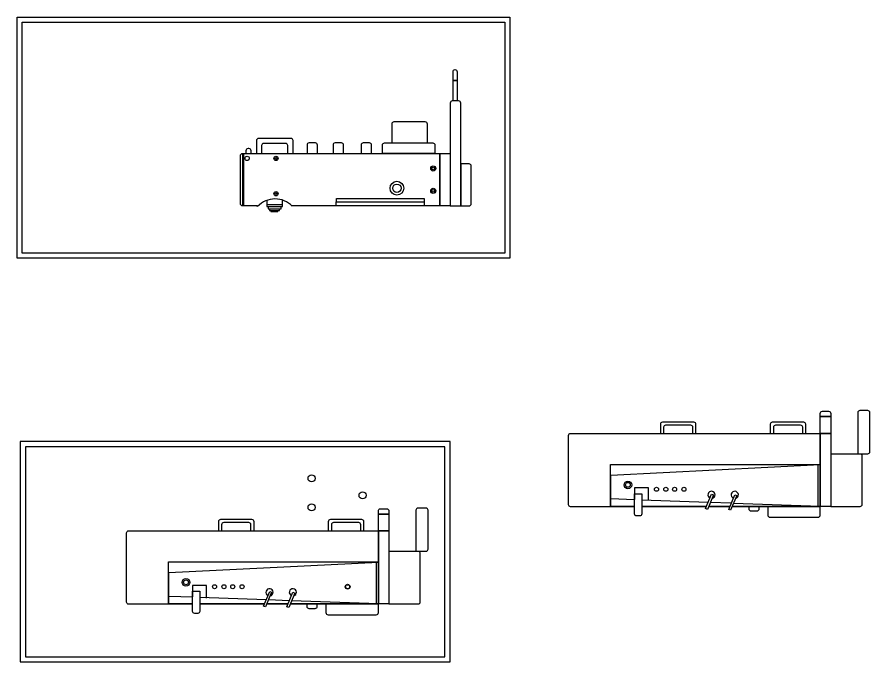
# Model space of a CAD drawing. Header units: inches. Extents: x 9 to 1504, y -309 to 662.
# Drawn here: x 878.2 to 959.5, y -37.5 to 24 of the extents above; entities that cross this region are included whole.
import ezdxf

# ---------------------------------------------------------------- set-up
doc = ezdxf.new("R2010")
doc.units = ezdxf.units.IN
doc.header["$MEASUREMENT"] = 0
doc.layers.add('machines', color=21, linetype='Continuous')

# ---------------------------------------------------------------- blocks, each defined once
blk = doc.blocks.new('line3machine12')
at = {"layer": 'machines'}
for p, q in [((26.112, 11.424), (23.029, 11.424)), ((22.829, 11.224), (22.829, 9.989)), ((23.308, 10.746), (23.308, 9.989)), ((25.603, 10.946), (23.508, 10.946)), ((25.803, 9.999), (25.803, 10.746)), ((26.312, 10.009), (26.312, 11.224)), ((21.502, 9.982), (21.502, 5.007)), ((21.601, 10.005), (21.601, 5.007)), ((21.821, 10.257), (21.821, 9.989)), ((22.11, 10.457), (22.021, 10.457)), ((22.31, 9.989), (22.31, 10.257)), ((30.443, 5.372), (30.443, 5.709)), ((30.443, 5.709), (38.821, 5.709)), ((38.821, 5.709), (38.821, 5.084)), ((22.845, 4.993), (22.985, 4.993)), ((22.985, 4.993), (22.985, 4.993)), ((23.826, 5.513), (23.826, 4.943)), ((23.826, 4.943), (25.309, 4.943)), ((23.836, 5.143), (25.309, 5.143)), ((23.957, 4.933), (23.957, 4.723)), ((25.169, 4.723), (25.169, 4.943)), ((25.309, 4.943), (25.309, 5.553)), ((30.434, 5.01), (30.434, 5.379)), ((30.434, 5.379), (38.804, 5.379)), ((38.804, 5.379), (38.804, 4.998)), ((23.957, 4.723), (25.169, 4.723)), ((24.067, 4.723), (24.067, 4.573)), ((24.067, 4.573), (25.038, 4.573)), ((24.197, 4.563), (24.197, 4.453)), ((24.197, 4.453), (24.868, 4.453)), ((24.868, 4.453), (24.868, 4.563)), ((25.038, 4.573), (25.038, 4.723))]:
    blk.add_line(p, q, dxfattribs=at)
for points in [[(0, 23), (47, 23), (47, 0), (0, 0)], [(0.5, 22.5), (46.5, 22.5), (46.5, 0.5), (0.5, 0.5)], [(40.3, 10), (41.3, 10), (41.3, 5), (40.3, 5)], [(41.3, 5), (41.3, 5), (41.3, 5), (41.3, 5)]]:
    blk.add_lwpolyline(points, close=True, dxfattribs=at)
for points in [[(41.538, 16.955), (41.988, 16.955), (41.988, 17.755, 0.414214), (41.788, 17.955), (41.738, 17.955, 0.414214), (41.538, 17.755)], [(41.3, 5), (42.3, 5), (42.3, 14.8, 0.414214), (42.1, 15), (41.5, 15, 0.414214), (41.3, 14.8)], [(35.728, 11), (39.128, 11), (39.128, 12.8, 0.414214), (38.928, 13), (35.928, 13, 0.414214), (35.728, 12.8)], [(27.646, 10), (28.646, 10), (28.646, 10.8, 0.414214), (28.446, 11), (27.846, 11, 0.414214), (27.646, 10.8)], [(30.126, 10), (31.126, 10), (31.126, 10.8, 0.414214), (30.926, 11), (30.326, 11, 0.414214), (30.126, 10.8)], [(32.803, 10), (33.803, 10), (33.803, 10.8, 0.414214), (33.603, 11), (33.003, 11, 0.414214), (32.803, 10.8)], [(39.84, 10), (34.84, 10), (34.84, 10.8, -0.414214), (35.04, 11), (39.64, 11, -0.414214), (39.84, 10.8)], [(42.3, 5), (43.1, 5, 0.414214), (43.3, 5.2), (43.3, 8.8, 0.414214), (43.1, 9), (42.3, 9)]]:
    blk.add_lwpolyline(points, format="xyb", close=True, dxfattribs=at)
for points in [[(41.988, 15), (41.988, 16.955), (41.538, 16.955), (41.538, 15)], [(22.99, 5), (22.954, 5)]]:
    blk.add_lwpolyline(points, dxfattribs=at)
blk.add_lwpolyline([(22.906, 5), (21.5, 5, -0.414214), (21.3, 5.2), (21.3, 9.8, -0.414214), (21.5, 10), (40.3, 10), (40.3, 5), (26.218, 5)], format="xyb", dxfattribs=at)
for centre, radius in [((21.94, 9.518), 0.205), ((24.689, 9.518), 0.205), ((24.689, 9.518), 0.0821), ((39.686, 8.564), 0.247), ((39.685, 8.564), 0.131), ((36.217, 6.683), 0.657), ((36.217, 6.683), 0.394), ((39.686, 6.428), 0.247), ((39.685, 6.43), 0.131), ((24.689, 6.158), 0.205), ((24.689, 6.158), 0.0821)]:
    blk.add_circle(centre, radius, dxfattribs=at)
for centre, radius, start, end in [((23.029, 11.224), 0.2, 90, 180), ((26.112, 11.224), 0.2, 0, 90), ((23.508, 10.746), 0.2, 90, 180), ((25.603, 10.746), 0.2, 0, 90), ((22.021, 10.257), 0.2, 90, 180), ((22.11, 10.257), 0.2, 0, 90), ((24.6, 3.374), 2.288, 44.25682, 136.45888)]:
    blk.add_arc(centre, radius, start, end, dxfattribs=at)
blk = doc.blocks.new('line3 machine 9')
at = {"layer": 'machines'}
for p, q in [((18.903, -7.636), (18.903, -8.489)), ((22.1, -7.436), (19.103, -7.436)), ((19.21, -7.922), (19.21, -8.499)), ((21.803, -7.722), (19.41, -7.722)), ((22.003, -8.509), (22.003, -7.922)), ((22.3, -8.509), (22.3, -7.636)), ((29.376, -7.636), (29.376, -8.489)), ((32.574, -7.436), (29.576, -7.436)), ((29.683, -7.922), (29.683, -8.499)), ((32.277, -7.722), (29.883, -7.722)), ((32.477, -8.509), (32.477, -7.922)), ((32.774, -8.509), (32.774, -7.636)), ((33.934, -11.486), (33.934, -15.487)), ((17.78, -13.709), (16.445, -13.709)), ((16.445, -13.709), (16.445, -14.808)), ((17.78, -14.912), (17.78, -13.709)), ((14.177, -15.474), (14.177, -13.972)), ((16.445, -14.836), (14.192, -14.755)), ((23.456, -15.087), (17.126, -14.86)), ((25.665, -15.166), (23.669, -15.095)), ((34.152, -15.471), (25.879, -15.174)), ((16.445, -15.474), (14.177, -15.474)), ((23.294, -15.474), (17.126, -15.474)), ((25.536, -15.474), (23.51, -15.474)), ((34.177, -15.474), (25.753, -15.474))]:
    blk.add_line(p, q, dxfattribs=at)
for points in [[(0, -21), (41, -21), (41, 0), (0, 0)], [(0.5, -20.5), (40.5, -20.5), (40.5, -0.5), (0.5, -0.5)], [(35.152, -8.5), (34.152, -8.5), (34.152, -6.9), (35.152, -6.9)], [(34.152, -8.5), (35.152, -8.5), (35.152, -15.471), (34.152, -15.471)], [(23.792, -14.286), (23.977, -14.363), (23.396, -15.746), (23.212, -15.669)], [(26.002, -14.363), (26.187, -14.441), (25.606, -15.824), (25.422, -15.746)], [(29.947, -15.5), (29.947, -15.5), (29.947, -15.5), (29.947, -15.5)], [(34.177, -15.474), (34.177, -15.474), (34.177, -15.474), (34.177, -15.474)]]:
    blk.add_lwpolyline(points, close=True, dxfattribs=at)
for points in [[(35.152, -6.9), (34.152, -6.9), (34.152, -6.6, -0.414214), (34.352, -6.4), (34.952, -6.4, -0.414214), (35.152, -6.6)], [(37.732, -10.444), (38.688, -10.444, 0.414214), (38.888, -10.244), (38.888, -6.533, 0.414214), (38.688, -6.333), (37.932, -6.333, 0.414214), (37.732, -6.533)], [(35.152, -15.471), (37.952, -15.471, 0.414214), (38.152, -15.271), (38.152, -10.671, 0.414214), (37.952, -10.471), (35.152, -10.471)], [(16.445, -14.258), (17.126, -14.258), (17.126, -16.177, -0.414214), (16.926, -16.377), (16.645, -16.377, -0.414214), (16.445, -16.177)], [(28.331, -15.497), (27.331, -15.497), (27.331, -15.697, 0.414214), (27.531, -15.897), (28.131, -15.897, 0.414214), (28.331, -15.697)], [(34.152, -15.5), (29.152, -15.5), (29.152, -16.3, 0.414214), (29.352, -16.5), (33.952, -16.5, 0.414214), (34.152, -16.3)]]:
    blk.add_lwpolyline(points, format="xyb", close=True, dxfattribs=at)
blk.add_lwpolyline([(16.445, -15.5), (10.352, -15.5, -0.414214), (10.152, -15.3), (10.152, -8.7, -0.414214), (10.352, -8.5), (34.152, -8.5), (34.152, -15.5), (25.742, -15.5)], format="xyb", dxfattribs=at)
for points in [[(16.445, -15.471), (14.152, -15.471), (14.152, -11.471), (34.152, -11.471), (34.152, -15.471), (25.754, -15.471)], [(14.177, -15.474), (14.177, -12.471), (34.152, -11.475)], [(23.295, -15.471), (17.126, -15.471)], [(23.282, -15.5), (17.126, -15.5)], [(25.525, -15.5), (23.499, -15.5)], [(25.537, -15.471), (23.512, -15.471)]]:
    blk.add_lwpolyline(points, dxfattribs=at)
for centre, radius in [((27.788, -3.499), 0.338), ((32.649, -5.117), 0.338), ((27.788, -6.263), 0.338), ((15.811, -13.412), 0.366), ((15.811, -13.412), 0.366), ((15.811, -13.412), 0.23), ((18.537, -13.831), 0.191), ((19.428, -13.831), 0.191), ((20.267, -13.831), 0.191), ((21.158, -13.831), 0.191), ((31.223, -13.831), 0.23), ((31.223, -13.831), 0.191)]:
    blk.add_circle(centre, radius, dxfattribs=at)
for centre, radius, start, end in [((19.103, -7.636), 0.2, 90, 180), ((19.41, -7.922), 0.2, 90, 180), ((21.803, -7.922), 0.2, 0, 90), ((22.1, -7.636), 0.2, 0, 90), ((29.576, -7.636), 0.2, 90, 180), ((29.883, -7.922), 0.2, 90, 180), ((32.277, -7.922), 0.2, 0, 90), ((32.574, -7.636), 0.2, 0, 90), ((23.777, -14.363), 0.34, 280.08115, 244.60362), ((26.002, -14.363), 0.34, 283.26651, 247.23115)]:
    blk.add_arc(centre, radius, start, end, dxfattribs=at)

msp = doc.modelspace()

# ---------------------------------------------------------------- linework, layer by layer
at = {"layer": 'machines'}
for p, q in [((939.559, -14.852), (939.559, -15.705)), ((942.756, -14.652), (939.759, -14.652)), ((939.866, -15.138), (939.866, -15.715)), ((942.459, -14.938), (940.066, -14.938)), ((942.659, -15.725), (942.659, -15.138)), ((942.956, -15.725), (942.956, -14.852)), ((950.032, -14.852), (950.032, -15.705)), ((953.23, -14.652), (950.232, -14.652)), ((950.339, -15.138), (950.339, -15.715)), ((952.933, -14.938), (950.539, -14.938)), ((953.133, -15.725), (953.133, -15.138)), ((953.43, -15.725), (953.43, -14.852)), ((954.59, -18.702), (954.59, -22.703)), ((938.436, -20.925), (937.101, -20.925)), ((937.101, -20.925), (937.101, -22.024)), ((938.436, -22.128), (938.436, -20.925)), ((934.833, -22.69), (934.833, -21.189)), ((937.101, -22.69), (934.833, -22.69)), ((937.101, -22.052), (934.848, -21.971)), ((944.112, -22.303), (937.782, -22.076)), ((943.95, -22.69), (937.782, -22.69)), ((946.192, -22.69), (944.166, -22.69)), ((946.321, -22.383), (944.325, -22.311)), ((954.833, -22.69), (946.409, -22.69)), ((954.808, -22.687), (946.535, -22.39))]:
    msp.add_line(p, q, dxfattribs=at)
for points in [[(955.808, -14.116), (954.808, -14.116), (954.808, -13.816, -0.414214), (955.008, -13.616), (955.608, -13.616, -0.414214), (955.808, -13.816)], [(958.388, -17.661), (959.344, -17.661, 0.414214), (959.544, -17.461), (959.544, -13.749, 0.414214), (959.344, -13.549), (958.588, -13.549, 0.414214), (958.388, -13.749)], [(955.808, -22.687), (958.608, -22.687, 0.414214), (958.808, -22.487), (958.808, -17.887, 0.414214), (958.608, -17.687), (955.808, -17.687)], [(937.101, -21.475), (937.782, -21.475), (937.782, -23.393, -0.414214), (937.582, -23.593), (937.301, -23.593, -0.414214), (937.101, -23.393)], [(948.987, -22.713), (947.987, -22.713), (947.987, -22.913, 0.414214), (948.187, -23.113), (948.787, -23.113, 0.414214), (948.987, -22.913)], [(954.808, -22.716), (949.808, -22.716), (949.808, -23.516, 0.414214), (950.008, -23.716), (954.608, -23.716, 0.414214), (954.808, -23.516)]]:
    msp.add_lwpolyline(points, format="xyb", close=True, dxfattribs=at)
for points in [[(955.808, -15.716), (954.808, -15.716), (954.808, -14.116), (955.808, -14.116)], [(954.808, -15.716), (955.808, -15.716), (955.808, -22.687), (954.808, -22.687)], [(944.448, -21.502), (944.633, -21.579), (944.052, -22.962), (943.868, -22.885)], [(946.658, -21.579), (946.843, -21.657), (946.262, -23.04), (946.078, -22.962)], [(950.603, -22.716), (950.603, -22.716), (950.603, -22.716), (950.603, -22.716)], [(954.833, -22.69), (954.833, -22.69), (954.833, -22.69), (954.833, -22.69)]]:
    msp.add_lwpolyline(points, close=True, dxfattribs=at)
msp.add_lwpolyline([(937.101, -22.716), (931.008, -22.716, -0.414214), (930.808, -22.516), (930.808, -15.916, -0.414214), (931.008, -15.716), (954.808, -15.716), (954.808, -22.716), (946.398, -22.716)], format="xyb", dxfattribs=at)
for points in [[(937.101, -22.687), (934.808, -22.687), (934.808, -18.687), (954.808, -18.687), (954.808, -22.687), (946.41, -22.687)], [(934.833, -22.69), (934.833, -19.687), (954.808, -18.691)], [(943.951, -22.687), (937.782, -22.687)], [(943.938, -22.716), (937.782, -22.716)], [(946.181, -22.716), (944.155, -22.716)], [(946.193, -22.687), (944.168, -22.687)]]:
    msp.add_lwpolyline(points, dxfattribs=at)
for centre, radius in [((936.467, -20.628), 0.366), ((936.467, -20.628), 0.366), ((936.467, -20.628), 0.23), ((939.193, -21.047), 0.191), ((940.084, -21.047), 0.191), ((940.923, -21.047), 0.191), ((941.814, -21.047), 0.191)]:
    msp.add_circle(centre, radius, dxfattribs=at)
for centre, radius, start, end in [((939.759, -14.852), 0.2, 90, 180), ((940.066, -15.138), 0.2, 90, 180), ((942.459, -15.138), 0.2, 0, 90), ((942.756, -14.852), 0.2, 0, 90), ((950.232, -14.852), 0.2, 90, 180), ((950.539, -15.138), 0.2, 90, 180), ((952.933, -15.138), 0.2, 0, 90), ((953.23, -14.852), 0.2, 0, 90), ((944.433, -21.579), 0.34, 280.08115, 244.60362), ((946.658, -21.579), 0.34, 283.26651, 247.23115)]:
    msp.add_arc(centre, radius, start, end, dxfattribs=at)

# ---------------------------------------------------------------- block references
for name, p in [('line3machine12', (878.223, 0.97)), ('line3 machine 9', (878.519, -16.508))]:
    msp.add_blockref(name, p, dxfattribs=at)

doc.saveas('drawing.dxf')
